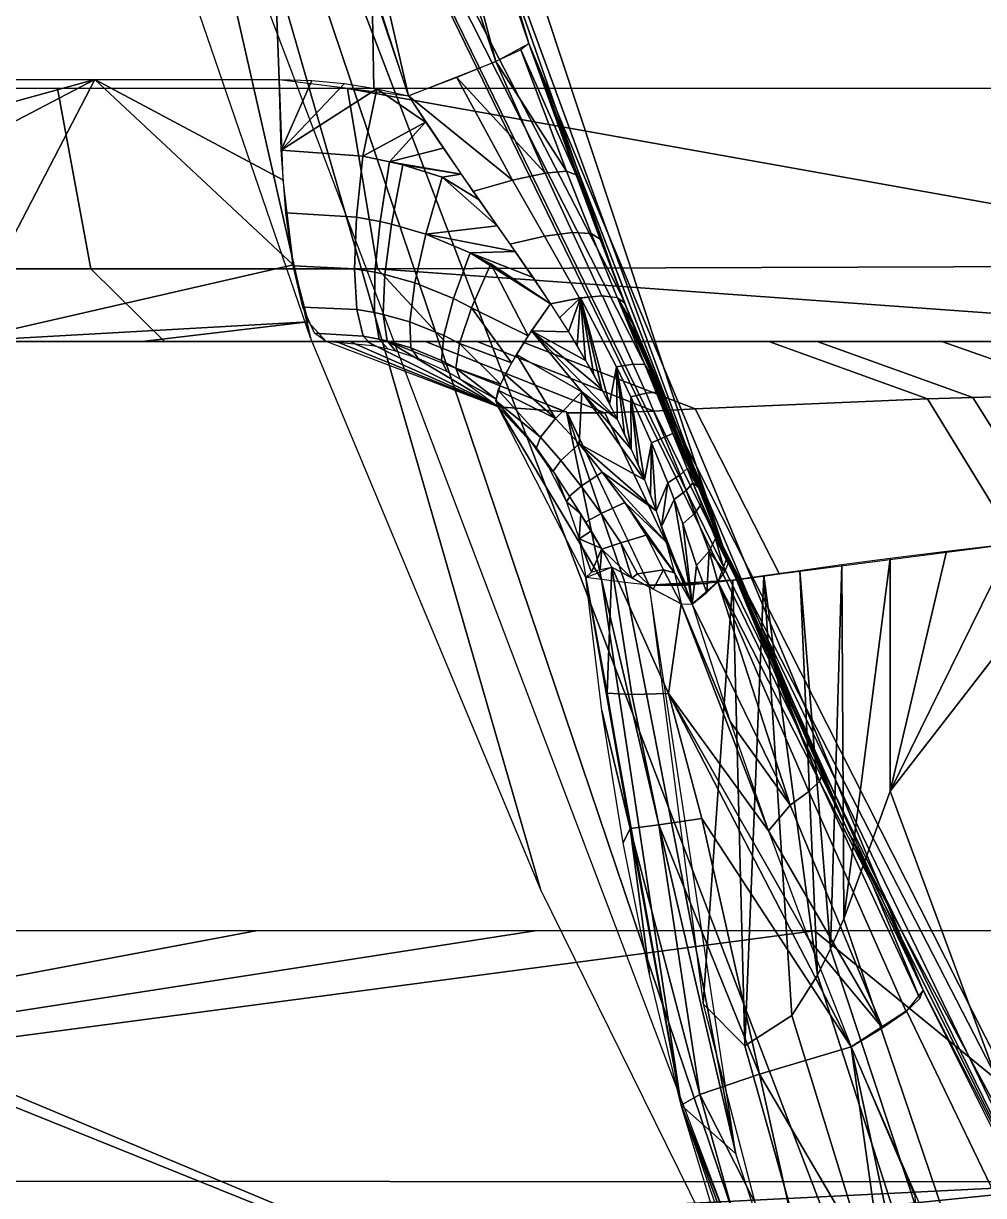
# Model space of a CAD drawing. Extents: x -48 to 59, y -19 to 0.
# Drawn here: x -36.936 to -35.103, y -3.776 to -1.54 of the extents above; entities that cross this region are included whole.
import ezdxf

# ---------------------------------------------------------------- set-up
doc = ezdxf.new("R2010")
doc.units = 0
doc.header["$MEASUREMENT"] = 0
doc.layers.add('IGES LEVEL 0', color=7, linetype='CONTINUOUS')

msp = doc.modelspace()

# ---------------------------------------------------------------- linework, layer by layer
at = {"layer": 'IGES LEVEL 0'}
for points in [[(-39.3118, -3.271, 21.4004), (-39.3884, 0.0531, 21.4876), (-34.9412, 0.0531, 23.3421), (-34.8921, -3.271, 23.2369)], [(-38.0266, -1.6641, 20.1253), (-38.0637, 0.0531, 20.1721), (-36.2978, 0.0531, 21.0085), (-36.267, -1.6641, 20.9573)], [(-37.7142, -3.2658, 0), (-37.7142, -3.2658, 0), (-35.4442, -4.2149, -0.4111), (-37.0627, 0.0531, -0.1203)], [(-36.8859, 0.0531, -0.1227), (-36.8859, 0.0531, -0.1227), (-34.8742, -4.0583, 0.0738), (-34.3198, -5.0136, -0.0258)], [(-36.8859, 0.0531, -0.1227), (-36.8859, 0.0531, -0.1227), (-35.3659, -3.0728, 0.1632), (-34.8742, -4.0583, 0.0738)], [(-36.8859, 0.0531, -0.1227), (-36.8859, 0.0531, -0.1227), (-35.7941, -2.0592, 0.2421), (-35.3659, -3.0728, 0.1632)], [(-36.8859, 0.0531, -0.1227), (-36.8859, 0.0531, -0.1227), (-36.1584, -1.0174, 0.3099), (-35.7941, -2.0592, 0.2421)], [(-36.8859, 0.0531, -0.1227), (-36.8859, 0.0531, -0.1227), (-36.3874, -2.1397, -0.2431), (-36.7588, -1.0581, -0.1758)], [(-36.8859, 0.0531, -0.1227), (-36.8859, 0.0531, -0.1227), (-35.9489, -3.1918, -0.3217), (-36.3874, -2.1397, -0.2431)], [(-36.8859, 0.0531, -0.1227), (-36.8859, 0.0531, -0.1227), (-35.4442, -4.2149, -0.4111), (-35.9489, -3.1918, -0.3217)], [(-36.8859, 0.0531, -0.1227), (-36.8859, 0.0531, -0.1227), (-34.8736, -5.2071, -0.5108), (-35.4442, -4.2149, -0.4111)], [(-34.8736, -5.2071, -0.5108), (-34.8736, -5.2071, -0.5108), (-36.8859, 0.0531, -0.1227), (-34.3198, -5.0136, -0.0258)], [(-36.0339, -1.6126, 1.4503), (-36.0339, -1.6126, 1.4503), (-36.4749, 0.0531, 1.4453), (-36.5982, 0.0531, 1.6002)], [(-36.5982, 0.0531, 1.6002), (-36.5982, 0.0531, 1.6002), (-36.2006, -1.6779, 1.5523), (-36.0339, -1.6126, 1.4503)], [(-36.5982, 0.0531, 1.6002), (-36.5982, 0.0531, 1.6002), (-36.3449, -1.2504, 1.5785), (-36.2006, -1.6779, 1.5523)], [(-36.4749, 0.0531, 1.4453), (-36.4749, 0.0531, 1.4453), (-35.971, -1.5782, 1.2571), (-36.1075, -1.1751, 1.2823)], [(-36.4749, 0.0531, 1.4453), (-36.4749, 0.0531, 1.4453), (-36.0339, -1.6126, 1.4503), (-35.971, -1.5782, 1.2571)], [(-35.601, -2.5372, 0.7609), (-35.601, -2.5372, 0.7609), (-36.458, 0.0531, 1.3472), (-35.971, -1.5782, 1.2571)], [(-35.601, -2.5372, 0.7609), (-35.601, -2.5372, 0.7609), (-36.458, 0.0531, 0.3662), (-36.458, 0.0531, 1.3472)], [(-35.601, -2.5372, 0.5552), (-35.601, -2.5372, 0.5552), (-36.1584, -1.0174, 0.3099), (-36.458, 0.0531, 0.3662)], [(-36.458, 0.0531, 0.3662), (-36.458, 0.0531, 0.3662), (-35.601, -2.5372, 0.7609), (-35.601, -2.5372, 0.5552)], [(-36.267, -1.6641, 20.9573), (-36.2978, 0.0531, 21.0085), (-34.5044, 0.0531, 21.5947), (-34.4801, -1.6641, 21.5401)], [(-36.4785, -0.8191, 1.6028), (-36.4785, -0.8191, 1.6028), (-37.5024, -0.7969, 1.7915), (-37.5024, -1.6469, 1.7915)], [(-36.4785, -0.8191, 1.6028), (-36.4785, -0.8191, 1.6028), (-37.5024, -1.6469, 1.7915), (-36.4472, -1.6469, 1.597)], [(-36.4472, -1.6469, 1.597), (-36.4472, -1.6469, 1.597), (-36.2006, -1.6779, 1.5523), (-36.4785, -0.8191, 1.6028)], [(-35.601, -2.5372, 0.3496), (-35.601, -2.5372, 0.3496), (-35.7941, -2.0592, 0.2421), (-36.1584, -1.0174, 0.3099)], [(-36.1584, -1.0174, 0.3099), (-36.1584, -1.0174, 0.3099), (-35.601, -2.5372, 0.5552), (-35.601, -2.5372, 0.3496)], [(-35.8806, -1.8287, 1.2696), (-35.8806, -1.8287, 1.2696), (-35.971, -1.5782, 1.2571), (-35.9861, -1.5901, 1.3599)], [(-35.971, -1.5782, 1.2571), (-35.971, -1.5782, 1.2571), (-35.5922, -2.5581, 1.3003), (-35.2186, -3.3843, 1.1603)], [(-35.971, -1.5782, 1.2571), (-35.971, -1.5782, 1.2571), (-35.7879, -2.0737, 1.3201), (-35.5922, -2.5581, 1.3003)], [(-35.971, -1.5782, 1.2571), (-35.971, -1.5782, 1.2571), (-35.2186, -3.3843, 1.1603), (-35.601, -2.5372, 0.7609)], [(-35.899, -1.8218, 1.3621), (-35.899, -1.8218, 1.3621), (-35.9861, -1.5901, 1.3599), (-36.0339, -1.6126, 1.4503)], [(-35.9861, -1.5901, 1.3599), (-35.9861, -1.5901, 1.3599), (-35.899, -1.8218, 1.3621), (-35.8806, -1.8287, 1.2696)], [(-35.94, -1.8253, 1.4405), (-35.94, -1.8253, 1.4405), (-36.0339, -1.6126, 1.4503), (-36.1084, -1.6432, 1.5171)], [(-36.0339, -1.6126, 1.4503), (-36.0339, -1.6126, 1.4503), (-35.94, -1.8253, 1.4405), (-35.899, -1.8218, 1.3621)], [(-37.4954, -1.8383, 1.8289), (-37.4954, -1.8383, 1.8289), (-37.1507, -1.6469, 1.7262), (-36.799, -1.6469, 1.6613)], [(-36.799, -1.6469, 1.6613), (-36.799, -1.6469, 1.6613), (-37.4755, -2.0005, 1.9355), (-37.4954, -1.8383, 1.8289)], [(-37.0597, -2.1469, 2.2178), (-37.0597, -2.1469, 2.2178), (-37.4755, -2.0005, 1.9355), (-36.799, -1.6469, 1.6613)], [(-36.799, -1.6469, 1.6613), (-36.799, -1.6469, 1.6613), (-36.421, -2.0005, 1.7411), (-37.0597, -2.1469, 2.2178)], [(-36.799, -1.6469, 1.6613), (-36.799, -1.6469, 1.6613), (-36.4404, -1.8383, 1.6345), (-36.421, -2.0005, 1.7411)], [(-36.799, -1.6469, 1.6613), (-36.799, -1.6469, 1.6613), (-36.4472, -1.6469, 1.597), (-36.4404, -1.8383, 1.6345)], [(-36.4439, -1.7814, 1.6152), (-36.4439, -1.7814, 1.6152), (-36.4472, -1.6469, 1.597), (-36.385, -1.6489, 1.5857)], [(-36.4439, -1.7814, 1.6152), (-36.4439, -1.7814, 1.6152), (-36.385, -1.6489, 1.5857), (-36.3229, -1.6547, 1.5745)], [(-36.4439, -1.7814, 1.6152), (-36.4439, -1.7814, 1.6152), (-36.3229, -1.6547, 1.5745), (-36.2613, -1.6644, 1.5633)], [(-36.002, -1.8386, 1.5053), (-36.002, -1.8386, 1.5053), (-36.1084, -1.6432, 1.5171), (-36.2006, -1.6779, 1.5523)], [(-36.1084, -1.6432, 1.5171), (-36.1084, -1.6432, 1.5171), (-36.002, -1.8386, 1.5053), (-35.94, -1.8253, 1.4405)], [(-37.9917, -2.0082, 19.9684), (-36.8072, -2.0082, 20.5624), (-36.8702, -1.6641, 20.7031), (-38.0668, -1.6641, 20.1029)], [(-36.8072, -2.0082, 20.5624), (-36.2595, -2.0082, 20.7945), (-36.3168, -1.6641, 20.9375), (-36.8702, -1.6641, 20.7031)], [(-36.2613, -1.6644, 1.5633), (-36.2613, -1.6644, 1.5633), (-36.288, -1.7934, 1.5863), (-36.4439, -1.7814, 1.6152)], [(-36.3168, -1.6641, 20.9375), (-36.3168, -1.6641, 20.9375), (-34.4262, -2.0015, 21.3918), (-34.466, -1.6641, 21.5438)], [(-34.4262, -2.0015, 21.3918), (-34.4262, -2.0015, 21.3918), (-36.3168, -1.6641, 20.9375), (-36.2595, -2.0082, 20.7945)], [(-36.288, -1.7934, 1.5863), (-36.288, -1.7934, 1.5863), (-36.2613, -1.6644, 1.5633), (-36.168, -1.7281, 1.548)], [(-36.2613, -1.6644, 1.5633), (-36.2613, -1.6644, 1.5633), (-36.2006, -1.6779, 1.5523), (-36.168, -1.7281, 1.548)], [(-36.002, -1.8386, 1.5053), (-36.002, -1.8386, 1.5053), (-36.2006, -1.6779, 1.5523), (-36.0781, -1.8603, 1.5484)], [(-36.168, -1.7281, 1.548), (-36.168, -1.7281, 1.548), (-36.2366, -1.8037, 1.5768), (-36.288, -1.7934, 1.5863)], [(-36.2366, -1.8037, 1.5768), (-36.2366, -1.8037, 1.5768), (-36.168, -1.7281, 1.548), (-36.1345, -1.7779, 1.5464)], [(-36.2998, -1.9094, 1.6385), (-36.4348, -1.9012, 1.6654), (-36.4439, -1.7814, 1.6152), (-36.288, -1.7934, 1.5863)], [(-36.2366, -1.8037, 1.5768), (-36.2366, -1.8037, 1.5768), (-36.1345, -1.7779, 1.5464), (-36.1004, -1.8274, 1.5469)], [(-36.255, -1.9176, 1.6296), (-36.2998, -1.9094, 1.6385), (-36.288, -1.7934, 1.5863), (-36.2366, -1.8037, 1.5768)], [(-36.2333, -1.9227, 1.6253), (-36.255, -1.9176, 1.6296), (-36.2366, -1.8037, 1.5768), (-36.2116, -1.8099, 1.5721)], [(-36.1004, -1.8274, 1.5469), (-36.1004, -1.8274, 1.5469), (-36.2116, -1.8099, 1.5721), (-36.2366, -1.8037, 1.5768)], [(-36.1676, -1.9421, 1.6123), (-36.2333, -1.9227, 1.6253), (-36.2116, -1.8099, 1.5721), (-36.1362, -1.8334, 1.5582)], [(-36.1004, -1.8274, 1.5469), (-36.1004, -1.8274, 1.5469), (-36.1362, -1.8334, 1.5582), (-36.2116, -1.8099, 1.5721)], [(-36.0314, -1.926, 1.5523), (-36.0314, -1.926, 1.5523), (-36.1676, -1.9421, 1.6123), (-36.1362, -1.8334, 1.5582)], [(-36.1362, -1.8334, 1.5582), (-36.1362, -1.8334, 1.5582), (-36.1004, -1.8274, 1.5469), (-36.066, -1.8767, 1.549)], [(-36.1362, -1.8334, 1.5582), (-36.1362, -1.8334, 1.5582), (-36.066, -1.8767, 1.549), (-36.0314, -1.926, 1.5523)], [(-36.002, -1.8386, 1.5053), (-35.9409, -1.9458, 1.5095), (-35.8876, -1.9388, 1.4476), (-35.94, -1.8253, 1.4405)], [(-35.94, -1.8253, 1.4405), (-35.8876, -1.9388, 1.4476), (-35.852, -1.9405, 1.3761), (-35.899, -1.8218, 1.3621)], [(-35.899, -1.8218, 1.3621), (-35.852, -1.9405, 1.3761), (-35.8346, -1.9516, 1.2926), (-35.8806, -1.8287, 1.2696)], [(-36.0781, -1.8603, 1.5484), (-36.0072, -1.9612, 1.5552), (-35.9409, -1.9458, 1.5095), (-36.002, -1.8386, 1.5053)], [(-36.3036, -2.0078, 1.7164), (-36.4207, -2.0023, 1.7429), (-36.4348, -1.9012, 1.6654), (-36.2998, -1.9094, 1.6385)], [(-36.2647, -2.0144, 1.7077), (-36.3036, -2.0078, 1.7164), (-36.2998, -1.9094, 1.6385), (-36.255, -1.9176, 1.6296)], [(-36.2458, -2.0186, 1.7034), (-36.2647, -2.0144, 1.7077), (-36.255, -1.9176, 1.6296), (-36.2333, -1.9227, 1.6253)], [(-36.1885, -2.0348, 1.6906), (-36.2458, -2.0186, 1.7034), (-36.2333, -1.9227, 1.6253), (-36.1676, -1.9421, 1.6123)], [(-36.1146, -2.0647, 1.6741), (-36.1885, -2.0348, 1.6906), (-36.1676, -1.9421, 1.6123), (-36.083, -1.9774, 1.5955)], [(-36.1676, -1.9421, 1.6123), (-36.1676, -1.9421, 1.6123), (-36.0314, -1.926, 1.5523), (-35.997, -1.9753, 1.5562)], [(-35.997, -1.9753, 1.5562), (-35.997, -1.9753, 1.5562), (-36.083, -1.9774, 1.5955), (-36.1676, -1.9421, 1.6123)], [(-35.9409, -1.9458, 1.5095), (-35.8746, -2.0638, 1.517), (-35.8314, -2.0599, 1.459), (-35.8876, -1.9388, 1.4476)], [(-35.8876, -1.9388, 1.4476), (-35.8314, -2.0599, 1.459), (-35.8026, -2.063, 1.3947), (-35.852, -1.9405, 1.3761)], [(-35.852, -1.9405, 1.3761), (-35.8026, -2.063, 1.3947), (-35.7879, -2.0737, 1.3201), (-35.8346, -1.9516, 1.2926)], [(-36.0072, -1.9612, 1.5552), (-35.9295, -2.0748, 1.5639), (-35.8746, -2.0638, 1.517), (-35.9409, -1.9458, 1.5095)], [(-36.0801, -2.0825, 1.6665), (-36.1146, -2.0647, 1.6741), (-36.083, -1.9774, 1.5955), (-36.0435, -1.9984, 1.5878)], [(-36.083, -1.9774, 1.5955), (-36.083, -1.9774, 1.5955), (-35.997, -1.9753, 1.5562), (-35.9629, -2.0249, 1.5602)], [(-36.083, -1.9774, 1.5955), (-36.083, -1.9774, 1.5955), (-35.9629, -2.0249, 1.5602), (-35.9295, -2.0748, 1.5639)], [(-35.9295, -2.0748, 1.5639), (-35.9295, -2.0748, 1.5639), (-36.0435, -1.9984, 1.5878), (-36.083, -1.9774, 1.5955)], [(-37.8233, -2.1469, 19.6666), (-36.6661, -2.1469, 20.2469), (-36.8072, -2.0082, 20.5624), (-37.9917, -2.0082, 19.9684)], [(-37.0597, -2.1469, 2.2178), (-37.0597, -2.1469, 2.2178), (-36.421, -2.0005, 1.7411), (-36.3919, -2.1089, 1.9007)], [(-36.6661, -2.1469, 20.2469), (-36.131, -2.1469, 20.4736), (-36.2595, -2.0082, 20.7945), (-36.8072, -2.0082, 20.5624)], [(-36.2995, -2.0857, 1.818), (-36.402, -2.0813, 1.8453), (-36.4207, -2.0023, 1.7429), (-36.3036, -2.0078, 1.7164)], [(-36.2653, -2.0914, 1.8089), (-36.2995, -2.0857, 1.818), (-36.3036, -2.0078, 1.7164), (-36.2647, -2.0144, 1.7077)], [(-36.2595, -2.0082, 20.7945), (-36.2595, -2.0082, 20.7945), (-34.34, -2.1469, 21.0602), (-34.4262, -2.0015, 21.3918)], [(-36.2595, -2.0082, 20.7945), (-36.2595, -2.0082, 20.7945), (-36.131, -2.1469, 20.4736), (-34.34, -2.1469, 21.0602)], [(-35.9721, -2.1357, 1.6264), (-35.9721, -2.1357, 1.6264), (-36.0801, -2.0825, 1.6665), (-36.0435, -1.9984, 1.5878)], [(-36.0435, -1.9984, 1.5878), (-36.0435, -1.9984, 1.5878), (-35.9295, -2.0748, 1.5639), (-35.9721, -2.1357, 1.6264)], [(-36.2487, -2.095, 1.8046), (-36.2653, -2.0914, 1.8089), (-36.2647, -2.0144, 1.7077), (-36.2458, -2.0186, 1.7034)], [(-36.1984, -2.109, 1.7914), (-36.2487, -2.095, 1.8046), (-36.2458, -2.0186, 1.7034), (-36.1885, -2.0348, 1.6906)], [(-36.1335, -2.1351, 1.7744), (-36.1984, -2.109, 1.7914), (-36.1885, -2.0348, 1.6906), (-36.1146, -2.0647, 1.6741)], [(-36.1031, -2.1506, 1.7665), (-36.1335, -2.1351, 1.7744), (-36.1146, -2.0647, 1.6741), (-36.0801, -2.0825, 1.6665)], [(-35.9656, -2.1261, 1.615), (-35.9656, -2.1261, 1.615), (-35.9295, -2.0748, 1.5639), (-35.8955, -2.1281, 1.5669)], [(-35.8726, -2.0635, 1.5148), (-35.8726, -2.0635, 1.5148), (-35.9295, -2.0748, 1.5639), (-35.9123, -2.1013, 1.5655)], [(-35.8726, -2.0635, 1.5148), (-35.8726, -2.0635, 1.5148), (-35.9123, -2.1013, 1.5655), (-35.8955, -2.1281, 1.5669)], [(-35.8726, -2.0635, 1.5148), (-35.8726, -2.0635, 1.5148), (-35.8955, -2.1281, 1.5669), (-35.8789, -2.1553, 1.568)], [(-35.8726, -2.0635, 1.5148), (-35.8726, -2.0635, 1.5148), (-35.8789, -2.1553, 1.568), (-35.8628, -2.1827, 1.5689)], [(-35.7716, -2.1902, 1.4676), (-35.8305, -2.0599, 1.4574), (-35.8726, -2.0635, 1.5148), (-35.8039, -2.1952, 1.5211)], [(-35.8726, -2.0635, 1.5148), (-35.8726, -2.0635, 1.5148), (-35.8317, -2.2383, 1.5696), (-35.8169, -2.2665, 1.5695)], [(-35.8726, -2.0635, 1.5148), (-35.8726, -2.0635, 1.5148), (-35.847, -2.2103, 1.5694), (-35.8317, -2.2383, 1.5696)], [(-35.8726, -2.0635, 1.5148), (-35.8726, -2.0635, 1.5148), (-35.8628, -2.1827, 1.5689), (-35.847, -2.2103, 1.5694)], [(-35.8169, -2.2665, 1.5695), (-35.8169, -2.2665, 1.5695), (-35.8039, -2.1952, 1.5211), (-35.8726, -2.0635, 1.5148)], [(-35.7498, -2.1904, 1.4077), (-35.8015, -2.0633, 1.3912), (-35.8305, -2.0599, 1.4574), (-35.7716, -2.1902, 1.4676)], [(-35.8015, -2.0633, 1.3912), (-35.8015, -2.0633, 1.3912), (-35.7732, -2.1116, 1.3284), (-35.7879, -2.0737, 1.3201)], [(-35.8015, -2.0633, 1.3912), (-35.8015, -2.0633, 1.3912), (-35.7583, -2.1498, 1.3358), (-35.7732, -2.1116, 1.3284)], [(-35.8015, -2.0633, 1.3912), (-35.8015, -2.0633, 1.3912), (-35.7432, -2.1881, 1.3423), (-35.7583, -2.1498, 1.3358)], [(-35.8015, -2.0633, 1.3912), (-35.8015, -2.0633, 1.3912), (-35.728, -2.2266, 1.3475), (-35.7432, -2.1881, 1.3423)], [(-35.728, -2.2266, 1.3475), (-35.728, -2.2266, 1.3475), (-35.8015, -2.0633, 1.3912), (-35.7498, -2.1904, 1.4077)], [(-35.601, -2.5372, 0.3496), (-35.601, -2.5372, 0.3496), (-35.3659, -3.0728, 0.1632), (-35.7941, -2.0592, 0.2421)], [(-36.2872, -2.1365, 1.9371), (-36.38, -2.1311, 1.9661), (-36.402, -2.0813, 1.8453), (-36.2995, -2.0857, 1.818)], [(-36.2564, -2.1421, 1.9276), (-36.2872, -2.1365, 1.9371), (-36.2995, -2.0857, 1.818), (-36.2653, -2.0914, 1.8089)], [(-36.2414, -2.1455, 1.9229), (-36.2564, -2.1421, 1.9276), (-36.2653, -2.0914, 1.8089), (-36.2487, -2.095, 1.8046)], [(-36.1961, -2.1588, 1.9089), (-36.2414, -2.1455, 1.9229), (-36.2487, -2.095, 1.8046), (-36.1984, -2.109, 1.7914)], [(-36.0043, -2.1875, 1.7019), (-36.0043, -2.1875, 1.7019), (-36.1031, -2.1506, 1.7665), (-36.0801, -2.0825, 1.6665)], [(-36.0801, -2.0825, 1.6665), (-36.0801, -2.0825, 1.6665), (-35.9721, -2.1357, 1.6264), (-36.0043, -2.1875, 1.7019)], [(-36.3919, -2.1089, 1.9007), (-36.3919, -2.1089, 1.9007), (-36.7088, -2.1469, 2.1531), (-37.0597, -2.1469, 2.2178)], [(-36.3919, -2.1089, 1.9007), (-36.3919, -2.1089, 1.9007), (-36.3577, -2.1469, 2.089), (-36.7088, -2.1469, 2.1531)], [(-36.1377, -2.1831, 1.891), (-36.1961, -2.1588, 1.9089), (-36.1984, -2.109, 1.7914), (-36.1335, -2.1351, 1.7744)], [(-36.2686, -2.155, 2.0581), (-36.3577, -2.1469, 2.089), (-36.38, -2.1311, 1.9661), (-36.2872, -2.1365, 1.9371)], [(-36.2393, -2.1613, 2.048), (-36.2686, -2.155, 2.0581), (-36.2872, -2.1365, 1.9371), (-36.2564, -2.1421, 1.9276)], [(-36.2251, -2.1651, 2.0431), (-36.2393, -2.1613, 2.048), (-36.2564, -2.1421, 1.9276), (-36.2414, -2.1455, 1.9229)], [(-36.1822, -2.1791, 2.0283), (-36.2251, -2.1651, 2.0431), (-36.2414, -2.1455, 1.9229), (-36.1961, -2.1588, 1.9089)], [(-36.1105, -2.1975, 1.8827), (-36.1377, -2.1831, 1.891), (-36.1335, -2.1351, 1.7744), (-36.1031, -2.1506, 1.7665)], [(-35.8696, -2.243, 1.6056), (-35.8696, -2.243, 1.6056), (-35.9948, -2.1714, 1.6754), (-35.9656, -2.1261, 1.615)], [(-35.9656, -2.1261, 1.615), (-35.9656, -2.1261, 1.615), (-35.8317, -2.2383, 1.5696), (-35.8025, -2.2949, 1.569)], [(-35.9656, -2.1261, 1.615), (-35.9656, -2.1261, 1.615), (-35.8628, -2.1827, 1.5689), (-35.8317, -2.2383, 1.5696)], [(-35.9656, -2.1261, 1.615), (-35.9656, -2.1261, 1.615), (-35.8955, -2.1281, 1.5669), (-35.8628, -2.1827, 1.5689)], [(-35.9656, -2.1261, 1.615), (-35.9656, -2.1261, 1.615), (-35.8025, -2.2949, 1.569), (-35.8696, -2.243, 1.6056)], [(-32.2679, -2.1469, 17.7669), (-32.2679, -2.1469, 17.7669), (-41.0052, -2.1469, 16.1889), (-40.844, -2.1469, 17.4276)], [(-32.2679, -2.1469, 17.7669), (-32.2679, -2.1469, 17.7669), (-40.857, -2.1469, 15.9998), (-41.0052, -2.1469, 16.1889)], [(-32.2679, -2.1469, 17.7669), (-32.2679, -2.1469, 17.7669), (-40.768, -2.1469, 15.9109), (-40.857, -2.1469, 15.9998)], [(-32.2679, -2.1469, 17.7669), (-32.2679, -2.1469, 17.7669), (-40.844, -2.1469, 17.4276), (-34.34, -2.1469, 21.0602)], [(-40.768, -2.1469, 15.9109), (-40.768, -2.1469, 15.9109), (-32.2679, -2.1469, 17.7669), (-34.1977, -2.1469, 14.5557)], [(-34.1977, -2.1469, 14.5557), (-34.1977, -2.1469, 14.5557), (-38.8642, -2.1469, 11.3147), (-40.768, -2.1469, 15.9109)], [(-38.8642, -2.1469, 3.3), (-38.8642, -2.1469, 3.3), (-36.3577, -2.1469, 2.089), (-37.4106, -2.1469, 2.283)], [(-38.8642, -2.1469, 3.3), (-38.8642, -2.1469, 3.3), (-36.2397, -2.1469, 5.5708), (-36.3577, -2.1469, 2.089)], [(-38.8642, -2.1469, 11.3147), (-38.8642, -2.1469, 11.3147), (-35.7578, -2.1469, 10.1798), (-36.2397, -2.1469, 5.5708)], [(-38.8642, -2.1469, 11.3147), (-38.8642, -2.1469, 11.3147), (-34.1977, -2.1469, 14.5557), (-35.7578, -2.1469, 10.1798)], [(-36.2397, -2.1469, 5.5708), (-36.2397, -2.1469, 5.5708), (-38.8642, -2.1469, 3.3), (-38.8642, -2.1469, 11.3147)], [(-36.0294, -2.2715, 1.9758), (-36.0294, -2.2715, 1.9758), (-36.3577, -2.1469, 2.089), (-36.3387, -2.1469, 2.9597)], [(-36.0294, -2.2715, 1.9758), (-36.0294, -2.2715, 1.9758), (-36.3387, -2.1469, 2.9597), (-36.3129, -2.1469, 3.8304)], [(-36.0294, -2.2715, 1.9758), (-36.0294, -2.2715, 1.9758), (-36.3129, -2.1469, 3.8304), (-36.28, -2.1469, 4.7008)], [(-36.0294, -2.2715, 1.9758), (-36.0294, -2.2715, 1.9758), (-36.28, -2.1469, 4.7008), (-36.2397, -2.1469, 5.5708)], [(-35.826, -2.2829, 6.7058), (-35.8975, -2.2828, 5.5535), (-36.2397, -2.1469, 5.5708), (-36.1679, -2.1469, 6.7307)], [(-36.0294, -2.2715, 1.9758), (-36.0294, -2.2715, 1.9758), (-36.2397, -2.1469, 5.5708), (-35.8993, -2.2811, 5.5536)], [(-36.1273, -2.2039, 2.0094), (-36.1822, -2.1791, 2.0283), (-36.1961, -2.1588, 1.9089), (-36.1377, -2.1831, 1.891)], [(-35.7324, -2.2795, 7.8533), (-35.826, -2.2829, 6.7058), (-36.1679, -2.1469, 6.7307), (-36.0698, -2.1469, 7.8864)], [(-36.0251, -2.2284, 1.7874), (-36.0251, -2.2284, 1.7874), (-36.1105, -2.1975, 1.8827), (-36.1031, -2.1506, 1.7665)], [(-36.1031, -2.1506, 1.7665), (-36.1031, -2.1506, 1.7665), (-36.0043, -2.1875, 1.7019), (-36.0251, -2.2284, 1.7874)], [(-35.6533, -2.2755, 8.6196), (-35.7324, -2.2795, 7.8533), (-36.0698, -2.1469, 7.8864), (-35.9856, -2.1469, 8.6597)], [(-35.2103, -2.2562, 11.2363), (-35.6533, -2.2755, 8.6196), (-35.9856, -2.1469, 8.6597), (-35.5128, -2.1469, 11.3126)], [(-35.1234, -2.2533, 11.5787), (-35.2103, -2.2562, 11.2363), (-35.5128, -2.1469, 11.3126), (-35.4205, -2.1469, 11.6612)], [(-34.8986, -2.2469, 12.3348), (-35.1234, -2.2533, 11.5787), (-35.4205, -2.1469, 11.6612), (-35.1825, -2.1469, 12.4319)], [(-34.8055, -2.2446, 12.6061), (-34.8986, -2.2469, 12.3348), (-35.1825, -2.1469, 12.4319), (-35.084, -2.1469, 12.7089)], [(-36.1018, -2.2183, 2.0006), (-36.1273, -2.2039, 2.0094), (-36.1377, -2.1831, 1.891), (-36.1105, -2.1975, 1.8827)], [(-35.92, -2.2934, 1.7018), (-35.92, -2.2934, 1.7018), (-36.0162, -2.2094, 1.7436), (-35.9948, -2.1714, 1.6754)], [(-35.9948, -2.1714, 1.6754), (-35.9948, -2.1714, 1.6754), (-35.8696, -2.243, 1.6056), (-35.92, -2.2934, 1.7018)], [(-35.7473, -2.2456, 1.4696), (-35.7716, -2.1902, 1.4676), (-35.8039, -2.1952, 1.5211), (-35.7763, -2.2524, 1.5218)], [(-35.7283, -2.2432, 1.4116), (-35.7498, -2.1904, 1.4077), (-35.7716, -2.1902, 1.4676), (-35.7473, -2.2456, 1.4696)], [(-35.7498, -2.1904, 1.4077), (-35.7498, -2.1904, 1.4077), (-35.7126, -2.265, 1.351), (-35.728, -2.2266, 1.3475)], [(-35.7498, -2.1904, 1.4077), (-35.7498, -2.1904, 1.4077), (-35.6972, -2.3035, 1.3526), (-35.7126, -2.265, 1.351)], [(-35.7498, -2.1904, 1.4077), (-35.7498, -2.1904, 1.4077), (-35.6817, -2.3418, 1.352), (-35.6972, -2.3035, 1.3526)], [(-35.6817, -2.3418, 1.352), (-35.6817, -2.3418, 1.352), (-35.7498, -2.1904, 1.4077), (-35.7283, -2.2432, 1.4116)], [(-36.1105, -2.1975, 1.8827), (-36.1105, -2.1975, 1.8827), (-36.0251, -2.2284, 1.7874), (-36.0335, -2.2568, 1.8799)], [(-36.0335, -2.2568, 1.8799), (-36.0335, -2.2568, 1.8799), (-36.1018, -2.2183, 2.0006), (-36.1105, -2.1975, 1.8827)], [(-35.92, -2.2934, 1.7018), (-35.92, -2.2934, 1.7018), (-36.0293, -2.2393, 1.8177), (-36.0162, -2.2094, 1.7436)], [(-35.8039, -2.1952, 1.5211), (-35.8039, -2.1952, 1.5211), (-35.8169, -2.2665, 1.5695), (-35.8025, -2.2949, 1.569)], [(-35.8039, -2.1952, 1.5211), (-35.8039, -2.1952, 1.5211), (-35.7887, -2.3235, 1.5682), (-35.7754, -2.3524, 1.5671)], [(-35.8039, -2.1952, 1.5211), (-35.8039, -2.1952, 1.5211), (-35.8025, -2.2949, 1.569), (-35.7887, -2.3235, 1.5682)], [(-35.7754, -2.3524, 1.5671), (-35.7754, -2.3524, 1.5671), (-35.7763, -2.2524, 1.5218), (-35.8039, -2.1952, 1.5211)], [(-36.1018, -2.2183, 2.0006), (-36.1018, -2.2183, 2.0006), (-36.0335, -2.2568, 1.8799), (-36.0294, -2.2715, 1.9758)], [(-35.9487, -2.329, 1.8078), (-35.9487, -2.329, 1.8078), (-36.0337, -2.2602, 1.8957), (-36.0293, -2.2393, 1.8177)], [(-36.0293, -2.2393, 1.8177), (-36.0293, -2.2393, 1.8177), (-35.92, -2.2934, 1.7018), (-35.9487, -2.329, 1.8078)], [(-35.8752, -2.3423, 1.678), (-35.8752, -2.3423, 1.678), (-35.92, -2.2934, 1.7018), (-35.8696, -2.243, 1.6056)], [(-35.7505, -2.4108, 1.5636), (-35.7505, -2.4108, 1.5636), (-35.8752, -2.3423, 1.678), (-35.8696, -2.243, 1.6056)], [(-35.8696, -2.243, 1.6056), (-35.8696, -2.243, 1.6056), (-35.7754, -2.3524, 1.5671), (-35.7505, -2.4108, 1.5636)], [(-35.8696, -2.243, 1.6056), (-35.8696, -2.243, 1.6056), (-35.8025, -2.2949, 1.569), (-35.7754, -2.3524, 1.5671)], [(-35.7118, -2.3293, 1.4687), (-35.7473, -2.2456, 1.4696), (-35.7763, -2.2524, 1.5218), (-35.7369, -2.3402, 1.5196)], [(-35.7763, -2.2524, 1.5218), (-35.7763, -2.2524, 1.5218), (-35.7626, -2.3815, 1.5655), (-35.7505, -2.4108, 1.5636)], [(-35.7763, -2.2524, 1.5218), (-35.7763, -2.2524, 1.5218), (-35.7754, -2.3524, 1.5671), (-35.7626, -2.3815, 1.5655)], [(-35.7505, -2.4108, 1.5636), (-35.7505, -2.4108, 1.5636), (-35.7369, -2.3402, 1.5196), (-35.7763, -2.2524, 1.5218)], [(-35.6961, -2.322, 1.4125), (-35.7283, -2.2432, 1.4116), (-35.7473, -2.2456, 1.4696), (-35.7118, -2.3293, 1.4687)], [(-35.7283, -2.2432, 1.4116), (-35.7283, -2.2432, 1.4116), (-35.6661, -2.38, 1.3489), (-35.6817, -2.3418, 1.352)], [(-35.6661, -2.38, 1.3489), (-35.6661, -2.38, 1.3489), (-35.7283, -2.2432, 1.4116), (-35.6961, -2.322, 1.4125)], [(-35.0409, -2.5321, 11.1936), (-35.4924, -2.5904, 8.6002), (-35.6533, -2.2755, 8.6196), (-35.2103, -2.2562, 11.2363)], [(-34.9537, -2.5232, 11.5316), (-35.0409, -2.5321, 11.1936), (-35.2103, -2.2562, 11.2363), (-35.1234, -2.2533, 11.5787)], [(-34.7294, -2.5031, 12.2768), (-34.9537, -2.5232, 11.5316), (-35.1234, -2.2533, 11.5787), (-34.8986, -2.2469, 12.3348)], [(-35.9564, -2.3499, 1.9221), (-35.9564, -2.3499, 1.9221), (-36.0294, -2.2715, 1.9758), (-36.0337, -2.2602, 1.8957)], [(-36.0337, -2.2602, 1.8957), (-36.0337, -2.2602, 1.8957), (-35.9487, -2.329, 1.8078), (-35.9564, -2.3499, 1.9221)], [(-35.8325, -2.6009, 3.26), (-35.8325, -2.6009, 3.26), (-35.8621, -2.5972, 1.9729), (-36.0294, -2.2715, 1.9758)], [(-35.8993, -2.2811, 5.5536), (-35.8993, -2.2811, 5.5536), (-35.8325, -2.6009, 3.26), (-36.0294, -2.2715, 1.9758)], [(-35.9883, -2.3122, 1.9485), (-35.9883, -2.3122, 1.9485), (-36.0294, -2.2715, 1.9758), (-35.977, -2.3251, 1.9749)], [(-35.5742, -2.602, 7.8378), (-35.6704, -2.6121, 6.6944), (-35.826, -2.2829, 6.7058), (-35.7324, -2.2795, 7.8533)], [(-35.4924, -2.5904, 8.6002), (-35.5742, -2.602, 7.8378), (-35.7324, -2.2795, 7.8533), (-35.6533, -2.2755, 8.6196)], [(-35.92, -2.2934, 1.7018), (-35.8752, -2.3423, 1.678), (-35.9098, -2.3739, 1.7781), (-35.9487, -2.329, 1.8078)], [(-35.8993, -2.2811, 5.5536), (-35.8993, -2.2811, 5.5536), (-35.7876, -2.6063, 4.5466), (-35.8325, -2.6009, 3.26)], [(-35.8993, -2.2811, 5.5536), (-35.8993, -2.2811, 5.5536), (-35.7416, -2.6116, 5.5456), (-35.7876, -2.6063, 4.5466)], [(-35.6704, -2.6121, 6.6944), (-35.7416, -2.6116, 5.5456), (-35.8975, -2.2828, 5.5535), (-35.826, -2.2829, 6.7058)], [(-35.977, -2.3251, 1.9749), (-35.977, -2.3251, 1.9749), (-35.9524, -2.3554, 1.9173), (-35.9883, -2.3122, 1.9485)], [(-35.9524, -2.3554, 1.9173), (-35.9524, -2.3554, 1.9173), (-35.977, -2.3251, 1.9749), (-35.9332, -2.3858, 1.9741)], [(-35.6688, -2.3892, 1.4079), (-35.6961, -2.322, 1.4125), (-35.7118, -2.3293, 1.4687), (-35.6824, -2.4013, 1.4637)], [(-35.6961, -2.322, 1.4125), (-35.6961, -2.322, 1.4125), (-35.6475, -2.4255, 1.3416), (-35.6661, -2.38, 1.3489)], [(-35.6475, -2.4255, 1.3416), (-35.6475, -2.4255, 1.3416), (-35.6961, -2.322, 1.4125), (-35.6688, -2.3892, 1.4079)], [(-35.9487, -2.329, 1.8078), (-35.9098, -2.3739, 1.7781), (-35.9243, -2.3942, 1.8872), (-35.9564, -2.3499, 1.9221)], [(-35.8752, -2.3423, 1.678), (-35.8311, -2.396, 1.6505), (-35.8714, -2.4228, 1.7427), (-35.9098, -2.3739, 1.7781)], [(-35.8752, -2.3423, 1.678), (-35.8752, -2.3423, 1.678), (-35.7505, -2.4108, 1.5636), (-35.7282, -2.4699, 1.5585)], [(-35.7282, -2.4699, 1.5585), (-35.7282, -2.4699, 1.5585), (-35.8311, -2.396, 1.6505), (-35.8752, -2.3423, 1.678)], [(-35.7369, -2.3402, 1.5196), (-35.7369, -2.3402, 1.5196), (-35.7505, -2.4108, 1.5636), (-35.739, -2.4402, 1.5613)], [(-35.7369, -2.3402, 1.5196), (-35.7369, -2.3402, 1.5196), (-35.739, -2.4402, 1.5613), (-35.7282, -2.4699, 1.5585)], [(-35.6824, -2.4013, 1.4637), (-35.7118, -2.3293, 1.4687), (-35.7369, -2.3402, 1.5196), (-35.7056, -2.4167, 1.5143)], [(-35.7282, -2.4699, 1.5585), (-35.7282, -2.4699, 1.5585), (-35.7056, -2.4167, 1.5143), (-35.7369, -2.3402, 1.5196)], [(-35.9332, -2.3858, 1.9741), (-35.9332, -2.3858, 1.9741), (-35.9209, -2.3994, 1.8824), (-35.9524, -2.3554, 1.9173)], [(-35.9209, -2.3994, 1.8824), (-35.9209, -2.3994, 1.8824), (-35.9332, -2.3858, 1.9741), (-35.899, -2.4524, 1.9735)], [(-35.9098, -2.3739, 1.7781), (-35.8714, -2.4228, 1.7427), (-35.8934, -2.4418, 1.8447), (-35.9243, -2.3942, 1.8872)], [(-35.6577, -2.4165, 1.4046), (-35.6688, -2.3892, 1.4079), (-35.6824, -2.4013, 1.4637), (-35.6708, -2.4308, 1.4605)], [(-35.6475, -2.4255, 1.3416), (-35.6475, -2.4255, 1.3416), (-35.6688, -2.3892, 1.4079), (-35.6577, -2.4165, 1.4046)], [(-35.899, -2.4524, 1.9735), (-35.899, -2.4524, 1.9735), (-35.893, -2.4425, 1.844), (-35.9209, -2.3994, 1.8824)], [(-35.8311, -2.396, 1.6505), (-35.7878, -2.4538, 1.6201), (-35.833, -2.4751, 1.7024), (-35.8714, -2.4228, 1.7427)], [(-35.8311, -2.396, 1.6505), (-35.8311, -2.396, 1.6505), (-35.7282, -2.4699, 1.5585), (-35.7087, -2.5297, 1.5518)], [(-35.7087, -2.5297, 1.5518), (-35.7087, -2.5297, 1.5518), (-35.7878, -2.4538, 1.6201), (-35.8311, -2.396, 1.6505)], [(-35.6708, -2.4308, 1.4605), (-35.6824, -2.4013, 1.4637), (-35.7056, -2.4167, 1.5143), (-35.6936, -2.4482, 1.5112)], [(-35.8714, -2.4228, 1.7427), (-35.833, -2.4751, 1.7024), (-35.8627, -2.4915, 1.7952), (-35.8934, -2.4418, 1.8447)], [(-35.7056, -2.4167, 1.5143), (-35.7056, -2.4167, 1.5143), (-35.7282, -2.4699, 1.5585), (-35.7181, -2.4997, 1.5554)], [(-35.7181, -2.4997, 1.5554), (-35.7181, -2.4997, 1.5554), (-35.6936, -2.4482, 1.5112), (-35.7056, -2.4167, 1.5143)], [(-35.654, -2.474, 1.4546), (-35.6708, -2.4308, 1.4605), (-35.6936, -2.4482, 1.5112), (-35.6768, -2.4947, 1.5056)], [(-35.6416, -2.4563, 1.3982), (-35.6577, -2.4165, 1.4046), (-35.6708, -2.4308, 1.4605), (-35.654, -2.474, 1.4546)], [(-35.5908, -2.5702, 1.3441), (-35.5908, -2.5702, 1.3441), (-35.6577, -2.4165, 1.4046), (-35.6416, -2.4563, 1.3982)], [(-35.6577, -2.4165, 1.4046), (-35.6577, -2.4165, 1.4046), (-35.5908, -2.5702, 1.3441), (-35.6475, -2.4255, 1.3416)], [(-35.5908, -2.5702, 1.3441), (-35.5908, -2.5702, 1.3441), (-35.6289, -2.4705, 1.3307), (-35.6475, -2.4255, 1.3416)], [(-35.899, -2.4524, 1.9735), (-35.899, -2.4524, 1.9735), (-35.872, -2.4755, 1.8108), (-35.893, -2.4425, 1.844)], [(-35.872, -2.4755, 1.8108), (-35.872, -2.4755, 1.8108), (-35.899, -2.4524, 1.9735), (-35.8751, -2.5234, 1.9731)], [(-35.7878, -2.4538, 1.6201), (-35.7468, -2.516, 1.5892), (-35.7952, -2.5308, 1.6607), (-35.833, -2.4751, 1.7024)], [(-35.7878, -2.4538, 1.6201), (-35.7878, -2.4538, 1.6201), (-35.7087, -2.5297, 1.5518), (-35.6928, -2.5882, 1.5438)], [(-35.6928, -2.5882, 1.5438), (-35.6928, -2.5882, 1.5438), (-35.7468, -2.516, 1.5892), (-35.7878, -2.4538, 1.6201)], [(-35.6936, -2.4482, 1.5112), (-35.6936, -2.4482, 1.5112), (-35.7181, -2.4997, 1.5554), (-35.6594, -2.6477, 1.5145)], [(-35.6594, -2.6477, 1.5145), (-35.6594, -2.6477, 1.5145), (-35.6768, -2.4947, 1.5056), (-35.6936, -2.4482, 1.5112)], [(-35.6149, -2.5225, 1.3836), (-35.6416, -2.4563, 1.3982), (-35.654, -2.474, 1.4546), (-35.6271, -2.5469, 1.442)], [(-35.5908, -2.5702, 1.3441), (-35.5908, -2.5702, 1.3441), (-35.6416, -2.4563, 1.3982), (-35.6149, -2.5225, 1.3836)], [(-35.8751, -2.5234, 1.9731), (-35.8751, -2.5234, 1.9731), (-35.8515, -2.5081, 1.7767), (-35.872, -2.4755, 1.8108)], [(-35.833, -2.4751, 1.7024), (-35.7952, -2.5308, 1.6607), (-35.8315, -2.5431, 1.7426), (-35.8627, -2.4915, 1.7952)], [(-35.6271, -2.5469, 1.442), (-35.654, -2.474, 1.4546), (-35.6768, -2.4947, 1.5056), (-35.6511, -2.574, 1.494)], [(-35.5908, -2.5702, 1.3441), (-35.5908, -2.5702, 1.3441), (-35.6104, -2.5148, 1.3168), (-35.6289, -2.4705, 1.3307)], [(-35.6594, -2.6477, 1.5145), (-35.6594, -2.6477, 1.5145), (-35.7181, -2.4997, 1.5554), (-35.7087, -2.5297, 1.5518)], [(-35.6594, -2.6477, 1.5145), (-35.6594, -2.6477, 1.5145), (-35.6511, -2.574, 1.494), (-35.6768, -2.4947, 1.5056)], [(-35.8751, -2.5234, 1.9731), (-35.8751, -2.5234, 1.9731), (-35.8317, -2.5415, 1.7432), (-35.8515, -2.5081, 1.7767)], [(-35.8512, -2.5868, 1.8391), (-35.8512, -2.5868, 1.8391), (-35.8751, -2.5234, 1.9731), (-35.8621, -2.5972, 1.9729)], [(-35.8317, -2.5415, 1.7432), (-35.8317, -2.5415, 1.7432), (-35.8751, -2.5234, 1.9731), (-35.8512, -2.5868, 1.8391)], [(-35.7468, -2.516, 1.5892), (-35.7141, -2.5823, 1.5644), (-35.7638, -2.5898, 1.6266), (-35.7952, -2.5308, 1.6607)], [(-35.6928, -2.5882, 1.5438), (-35.6928, -2.5882, 1.5438), (-35.7141, -2.5823, 1.5644), (-35.7468, -2.516, 1.5892)], [(-35.5968, -2.5865, 1.3918), (-35.5968, -2.5865, 1.3918), (-35.6149, -2.5225, 1.3836), (-35.6271, -2.5469, 1.442)], [(-35.6149, -2.5225, 1.3836), (-35.6149, -2.5225, 1.3836), (-35.5968, -2.5865, 1.3918), (-35.5908, -2.5702, 1.3441)], [(-35.5908, -2.5702, 1.3441), (-35.5908, -2.5702, 1.3441), (-35.5922, -2.5581, 1.3003), (-35.6104, -2.5148, 1.3168)], [(-35.2816, -3.0046, 9.56), (-35.2816, -3.0046, 9.56), (-34.9048, -2.5187, 11.7091), (-35.0493, -2.5331, 11.1598)], [(-34.9048, -2.5187, 11.7091), (-34.9048, -2.5187, 11.7091), (-35.2816, -3.0046, 9.56), (-34.9668, -3.8554, 9.8705)], [(-35.8317, -2.5415, 1.7432), (-35.8317, -2.5415, 1.7432), (-35.8512, -2.5868, 1.8391), (-35.8351, -2.5819, 1.7738)], [(-35.8351, -2.5819, 1.7738), (-35.8351, -2.5819, 1.7738), (-35.8127, -2.5775, 1.712), (-35.8317, -2.5415, 1.7432)], [(-35.7744, -2.5985, 1.6442), (-35.7744, -2.5985, 1.6442), (-35.8315, -2.5431, 1.7426), (-35.7952, -2.5308, 1.6607)], [(-35.8315, -2.5431, 1.7426), (-35.8315, -2.5431, 1.7426), (-35.7744, -2.5985, 1.6442), (-35.8127, -2.5775, 1.712)], [(-35.7744, -2.5985, 1.6442), (-35.7744, -2.5985, 1.6442), (-35.7952, -2.5308, 1.6607), (-35.7638, -2.5898, 1.6266)], [(-35.6594, -2.6477, 1.5145), (-35.6594, -2.6477, 1.5145), (-35.7087, -2.5297, 1.5518), (-35.6928, -2.5882, 1.5438)], [(-35.6316, -2.6257, 1.4782), (-35.6316, -2.6257, 1.4782), (-35.6271, -2.5469, 1.442), (-35.6511, -2.574, 1.494)], [(-35.6271, -2.5469, 1.442), (-35.6271, -2.5469, 1.442), (-35.6316, -2.6257, 1.4782), (-35.6105, -2.6051, 1.437)], [(-35.6271, -2.5469, 1.442), (-35.6271, -2.5469, 1.442), (-35.6105, -2.6051, 1.437), (-35.5968, -2.5865, 1.3918)], [(-35.601, -2.5372, 0.5552), (-35.601, -2.5372, 0.7609), (-34.3518, -4.9627, 0.7609), (-34.3518, -4.9627, 0.5552)], [(-35.601, -2.5372, 0.3496), (-35.601, -2.5372, 0.5552), (-34.3518, -4.9627, 0.5552), (-34.3518, -4.9627, 0.3496)], [(-35.601, -2.5372, 0.7609), (-35.601, -2.5372, 0.7609), (-35.2186, -3.3843, 1.1603), (-34.8098, -4.1768, 1.0544)], [(-34.8098, -4.1768, 1.0544), (-34.8098, -4.1768, 1.0544), (-34.3518, -4.9627, 0.7609), (-35.601, -2.5372, 0.7609)], [(-35.3659, -3.0728, 0.1632), (-35.3659, -3.0728, 0.1632), (-35.601, -2.5372, 0.3496), (-34.3518, -4.9627, 0.3496)], [(-35.2816, -3.0046, 9.56), (-35.2816, -3.0046, 9.56), (-35.0493, -2.5331, 11.1598), (-35.1741, -2.5471, 10.6056)], [(-35.2816, -3.0046, 9.56), (-35.2816, -3.0046, 9.56), (-35.1741, -2.5471, 10.6056), (-35.2812, -2.5605, 10.0485)], [(-35.4164, -2.9853, 1.3037), (-35.4164, -2.9853, 1.3037), (-35.5922, -2.5581, 1.3003), (-35.6105, -2.6051, 1.437)], [(-35.4164, -2.9853, 1.3037), (-35.4164, -2.9853, 1.3037), (-35.503, -2.7661, 1.263), (-35.5922, -2.5581, 1.3003)], [(-35.3698, -3.2485, 8.6988), (-35.3698, -3.2485, 8.6988), (-35.2812, -2.5605, 10.0485), (-35.3736, -2.573, 9.4898)], [(-35.2812, -2.5605, 10.0485), (-35.2812, -2.5605, 10.0485), (-35.3698, -3.2485, 8.6988), (-35.2816, -3.0046, 9.56)], [(-35.8213, -2.8174, 1.8465), (-35.8213, -2.8174, 1.8465), (-35.8621, -2.5972, 1.9729), (-35.8127, -2.5775, 1.712)], [(-35.8127, -2.5775, 1.712), (-35.8127, -2.5775, 1.712), (-35.7745, -2.8201, 1.7132), (-35.8213, -2.8174, 1.8465)], [(-35.7044, -2.8182, 1.6006), (-35.7044, -2.8182, 1.6006), (-35.8127, -2.5775, 1.712), (-35.6802, -2.6474, 1.5346)], [(-35.8127, -2.5775, 1.712), (-35.8127, -2.5775, 1.712), (-35.7044, -2.8182, 1.6006), (-35.7745, -2.8201, 1.7132)], [(-35.7638, -2.5898, 1.6266), (-35.7638, -2.5898, 1.6266), (-35.7335, -2.6194, 1.5895), (-35.7744, -2.5985, 1.6442)], [(-35.7335, -2.6194, 1.5895), (-35.7335, -2.6194, 1.5895), (-35.7638, -2.5898, 1.6266), (-35.7141, -2.5823, 1.5644)], [(-35.7141, -2.5823, 1.5644), (-35.7141, -2.5823, 1.5644), (-35.6802, -2.6474, 1.5346), (-35.7335, -2.6194, 1.5895)], [(-35.7141, -2.5823, 1.5644), (-35.7141, -2.5823, 1.5644), (-35.6928, -2.5882, 1.5438), (-35.6802, -2.6474, 1.5346)], [(-35.6928, -2.5882, 1.5438), (-35.6928, -2.5882, 1.5438), (-35.6802, -2.6474, 1.5346), (-35.6594, -2.6477, 1.5145)], [(-35.6511, -2.574, 1.494), (-35.6511, -2.574, 1.494), (-35.6594, -2.6477, 1.5145), (-35.6316, -2.6257, 1.4782)], [(-35.5588, -3.4907, 6.5605), (-35.5588, -3.4907, 6.5605), (-35.5226, -2.5941, 8.3681), (-35.5815, -2.6022, 7.8054)], [(-35.5226, -2.5941, 8.3681), (-35.5226, -2.5941, 8.3681), (-35.5588, -3.4907, 6.5605), (-35.469, -3.433, 7.6377)], [(-35.4204, -3.356, 8.1717), (-35.4204, -3.356, 8.1717), (-35.4537, -2.5843, 8.9296), (-35.5226, -2.5941, 8.3681)], [(-35.5226, -2.5941, 8.3681), (-35.5226, -2.5941, 8.3681), (-35.469, -3.433, 7.6377), (-35.4204, -3.356, 8.1717)], [(-35.3953, -3.3058, 8.4368), (-35.3953, -3.3058, 8.4368), (-35.3736, -2.573, 9.4898), (-35.4537, -2.5843, 8.9296)], [(-35.4537, -2.5843, 8.9296), (-35.4537, -2.5843, 8.9296), (-35.4204, -3.356, 8.1717), (-35.3953, -3.3058, 8.4368)], [(-35.3736, -2.573, 9.4898), (-35.3736, -2.573, 9.4898), (-35.3953, -3.3058, 8.4368), (-35.3698, -3.2485, 8.6988)], [(-35.7778, -3.0759, 1.843), (-35.7778, -3.0759, 1.843), (-35.8314, -2.8509, 1.9927), (-35.8621, -2.5972, 1.9729)], [(-35.8621, -2.5972, 1.9729), (-35.8621, -2.5972, 1.9729), (-35.8213, -2.8174, 1.8465), (-35.7778, -3.0759, 1.843)], [(-35.8325, -2.6009, 3.26), (-35.8325, -2.6009, 3.26), (-35.8621, -2.5972, 1.9729), (-35.6805, -3.6036, 1.9894)], [(-35.5761, -3.6966, 5.4416), (-35.5761, -3.6966, 5.4416), (-35.7876, -2.6063, 4.5466), (-35.8325, -2.6009, 3.26)], [(-35.5761, -3.6966, 5.4416), (-35.5761, -3.6966, 5.4416), (-35.8325, -2.6009, 3.26), (-35.6805, -3.6036, 1.9894)], [(-35.5761, -3.6966, 5.4416), (-35.5761, -3.6966, 5.4416), (-35.7416, -2.6116, 5.5456), (-35.7876, -2.6063, 4.5466)], [(-35.7416, -2.6116, 5.5456), (-35.7416, -2.6116, 5.5456), (-35.5815, -2.6022, 7.8054), (-35.6317, -2.6082, 7.2417)], [(-35.5815, -2.6022, 7.8054), (-35.5815, -2.6022, 7.8054), (-35.7416, -2.6116, 5.5456), (-35.6383, -3.4104, 5.4701)], [(-35.7416, -2.6116, 5.5456), (-35.7416, -2.6116, 5.5456), (-35.6317, -2.6082, 7.2417), (-35.6742, -2.612, 6.677)], [(-35.6742, -2.612, 6.677), (-35.6742, -2.612, 6.677), (-35.7105, -2.6132, 6.1116), (-35.7416, -2.6116, 5.5456)], [(-35.4722, -3.0313, 1.4294), (-35.4722, -3.0313, 1.4294), (-35.6105, -2.6051, 1.437), (-35.6594, -2.6477, 1.5145)], [(-35.5815, -2.6022, 7.8054), (-35.5815, -2.6022, 7.8054), (-35.6383, -3.4104, 5.4701), (-35.5588, -3.4907, 6.5605)], [(-35.6105, -2.6051, 1.437), (-35.6105, -2.6051, 1.437), (-35.4722, -3.0313, 1.4294), (-35.4367, -3.0055, 1.3703)], [(-35.6105, -2.6051, 1.437), (-35.6105, -2.6051, 1.437), (-35.4367, -3.0055, 1.3703), (-35.4164, -2.9853, 1.3037)], [(-35.6802, -2.6474, 1.5346), (-35.6802, -2.6474, 1.5346), (-35.5139, -3.0806, 1.4748), (-35.7044, -2.8182, 1.6006)], [(-35.6802, -2.6474, 1.5346), (-35.6802, -2.6474, 1.5346), (-35.5867, -2.8719, 1.4954), (-35.5139, -3.0806, 1.4748)], [(-35.6802, -2.6474, 1.5346), (-35.6802, -2.6474, 1.5346), (-35.6594, -2.6477, 1.5145), (-35.5867, -2.8719, 1.4954)], [(-35.4722, -3.0313, 1.4294), (-35.4722, -3.0313, 1.4294), (-35.6594, -2.6477, 1.5145), (-35.5867, -2.8719, 1.4954)], [(-35.4164, -2.9853, 1.3037), (-35.4164, -2.9853, 1.3037), (-35.4109, -2.9732, 1.2274), (-35.503, -2.7661, 1.263)], [(-35.7745, -2.8201, 1.7132), (-35.723, -3.0689, 1.6984), (-35.7778, -3.0759, 1.843), (-35.8213, -2.8174, 1.8465)], [(-35.7044, -2.8182, 1.6006), (-35.6406, -3.0566, 1.5787), (-35.723, -3.0689, 1.6984), (-35.7745, -2.8201, 1.7132)], [(-35.7044, -2.8182, 1.6006), (-35.7044, -2.8182, 1.6006), (-35.4369, -3.2874, 1.4522), (-35.3556, -3.4925, 1.4283)], [(-35.7044, -2.8182, 1.6006), (-35.7044, -2.8182, 1.6006), (-35.5139, -3.0806, 1.4748), (-35.4369, -3.2874, 1.4522)], [(-35.3556, -3.4925, 1.4283), (-35.3556, -3.4925, 1.4283), (-35.6406, -3.0566, 1.5787), (-35.7044, -2.8182, 1.6006)], [(-35.7778, -3.0759, 1.843), (-35.7778, -3.0759, 1.843), (-35.7909, -3.1034, 2.0002), (-35.8314, -2.8509, 1.9927)], [(-35.4722, -3.0313, 1.4294), (-35.4722, -3.0313, 1.4294), (-35.5867, -2.8719, 1.4954), (-35.5139, -3.0806, 1.4748)], [(-35.4164, -2.9853, 1.3037), (-35.4164, -2.9853, 1.3037), (-35.3161, -3.1793, 1.1933), (-35.4109, -2.9732, 1.2274)], [(-35.4367, -3.0055, 1.3703), (-35.2509, -3.4248, 1.3196), (-35.2247, -3.4005, 1.2455), (-35.4164, -2.9853, 1.3037)], [(-35.3161, -3.1793, 1.1933), (-35.3161, -3.1793, 1.1933), (-35.4164, -2.9853, 1.3037), (-35.2247, -3.4005, 1.2455)], [(-35.4722, -3.0313, 1.4294), (-35.2958, -3.4564, 1.3826), (-35.2509, -3.4248, 1.3196), (-35.4367, -3.0055, 1.3703)], [(-35.2816, -3.0046, 9.56), (-35.3698, -3.2485, 8.6988), (-35.0789, -4.1055, 8.9283), (-34.9668, -3.8554, 9.8705)], [(-35.5139, -3.0806, 1.4748), (-35.5139, -3.0806, 1.4748), (-35.2958, -3.4564, 1.3826), (-35.4722, -3.0313, 1.4294)], [(-35.5309, -3.5449, 1.5673), (-35.5309, -3.5449, 1.5673), (-35.723, -3.0689, 1.6984), (-35.6406, -3.0566, 1.5787)], [(-35.6406, -3.0566, 1.5787), (-35.6406, -3.0566, 1.5787), (-35.3556, -3.4925, 1.4283), (-35.5309, -3.5449, 1.5673)], [(-35.7778, -3.0759, 1.843), (-35.7778, -3.0759, 1.843), (-35.7406, -3.3544, 1.9982), (-35.7909, -3.1034, 2.0002)], [(-35.6444, -3.5837, 1.7633), (-35.6444, -3.5837, 1.7633), (-35.7778, -3.0759, 1.843), (-35.723, -3.0689, 1.6984)], [(-35.7778, -3.0759, 1.843), (-35.7778, -3.0759, 1.843), (-35.6805, -3.6036, 1.9894), (-35.7406, -3.3544, 1.9982)], [(-35.7778, -3.0759, 1.843), (-35.7778, -3.0759, 1.843), (-35.6444, -3.5837, 1.7633), (-35.6805, -3.6036, 1.9894)], [(-35.723, -3.0689, 1.6984), (-35.723, -3.0689, 1.6984), (-35.5309, -3.5449, 1.5673), (-35.6444, -3.5837, 1.7633)], [(-35.2958, -3.4564, 1.3826), (-35.2958, -3.4564, 1.3826), (-35.5139, -3.0806, 1.4748), (-35.4369, -3.2874, 1.4522)], [(-34.3518, -4.9627, 0.3496), (-34.3518, -4.9627, 0.3496), (-34.8742, -4.0583, 0.0738), (-35.3659, -3.0728, 0.1632)], [(-35.2247, -3.4005, 1.2455), (-35.2247, -3.4005, 1.2455), (-35.2186, -3.3843, 1.1603), (-35.3161, -3.1793, 1.1933)], [(-35.3698, -3.2485, 8.6988), (-35.3953, -3.3058, 8.4368), (-35.1116, -4.1627, 8.6416), (-35.0789, -4.1055, 8.9283)], [(-39.0299, -3.7479, 21.3215), (-39.0299, -3.7479, 21.3215), (-36.4917, -3.271, 22.7399), (-37.0213, -3.271, 22.5359)], [(-39.0299, -3.7479, 21.3215), (-39.0299, -3.7479, 21.3215), (-35.9596, -3.271, 22.9247), (-36.4917, -3.271, 22.7399)], [(-39.0299, -3.7479, 21.3215), (-39.0299, -3.7479, 21.3215), (-35.4261, -3.271, 23.0903), (-35.9596, -3.271, 22.9247)], [(-39.0299, -3.7479, 21.3215), (-39.0299, -3.7479, 21.3215), (-34.8394, -3.7503, 23.0304), (-35.4261, -3.271, 23.0903)], [(-35.4442, -4.2149, -0.4111), (-35.4442, -4.2149, -0.4111), (-37.7142, -3.2658, 0), (-37.7184, -3.2986, 0.0008)], [(-35.2958, -3.4564, 1.3826), (-35.2958, -3.4564, 1.3826), (-35.4369, -3.2874, 1.4522), (-35.3556, -3.4925, 1.4283)], [(-35.4261, -3.271, 23.0903), (-35.4261, -3.271, 23.0903), (-34.8394, -3.7503, 23.0304), (-34.8921, -3.271, 23.2369)], [(-35.4442, -4.2149, -0.4111), (-35.4442, -4.2149, -0.4111), (-37.7184, -3.2986, 0.0008), (-37.1253, -3.829, -0.1088)], [(-35.3953, -3.3058, 8.4368), (-35.4204, -3.356, 8.1717), (-35.144, -4.2117, 8.3514), (-35.1116, -4.1627, 8.6416)], [(-35.4204, -3.356, 8.1717), (-35.469, -3.433, 7.6377), (-35.2072, -4.2837, 7.7665), (-35.144, -4.2117, 8.3514)], [(-35.0193, -3.783, 1.1036), (-35.2186, -3.3843, 1.1603), (-35.25, -3.4241, 1.3178), (-35.0576, -3.8242, 1.2727)], [(-35.5588, -3.4907, 6.5605), (-35.6383, -3.4104, 5.4701), (-35.4329, -4.1998, 5.3896), (-35.3257, -4.3194, 6.5859)], [(-35.469, -3.433, 7.6377), (-35.5588, -3.4907, 6.5605), (-35.3257, -4.3194, 6.5859), (-35.2072, -4.2837, 7.7665)], [(-35.0576, -3.8242, 1.2727), (-35.25, -3.4241, 1.3178), (-35.3556, -3.4925, 1.4283), (-35.1784, -3.9005, 1.3829)], [(-35.2912, -3.9533, 1.447), (-35.2912, -3.9533, 1.447), (-35.5309, -3.5449, 1.5673), (-35.3556, -3.4925, 1.4283)], [(-35.2116, -4.1709, 1.433), (-35.2116, -4.1709, 1.433), (-35.3556, -3.4925, 1.4283), (-35.2343, -3.7766, 1.3959)], [(-35.3556, -3.4925, 1.4283), (-35.3556, -3.4925, 1.4283), (-35.2116, -4.1709, 1.433), (-35.2912, -3.9533, 1.447)], [(-35.4279, -4.0088, 1.5867), (-35.4279, -4.0088, 1.5867), (-35.6444, -3.5837, 1.7633), (-35.5309, -3.5449, 1.5673)], [(-35.5309, -3.5449, 1.5673), (-35.5309, -3.5449, 1.5673), (-35.2912, -3.9533, 1.447), (-35.4279, -4.0088, 1.5867)], [(-35.5141, -4.0494, 1.7679), (-35.5141, -4.0494, 1.7679), (-35.6805, -3.6036, 1.9894), (-35.6444, -3.5837, 1.7633)], [(-35.6444, -3.5837, 1.7633), (-35.6444, -3.5837, 1.7633), (-35.4279, -4.0088, 1.5867), (-35.5141, -4.0494, 1.7679)], [(-35.5141, -4.0494, 1.7679), (-35.5141, -4.0494, 1.7679), (-35.5393, -4.07, 1.9651), (-35.6805, -3.6036, 1.9894)], [(-35.2292, -4.7372, 5.3312), (-35.2292, -4.7372, 5.3312), (-35.6805, -3.6036, 1.9894), (-35.3641, -4.5223, 1.9355)], [(-35.6805, -3.6036, 1.9894), (-35.6805, -3.6036, 1.9894), (-35.2292, -4.7372, 5.3312), (-35.5761, -3.6966, 5.4416)], [(-34.8394, -3.7503, 23.0304), (-34.8394, -3.7503, 23.0304), (-39.0299, -3.7479, 21.3215), (-38.7853, -3.9469, 20.8981)], [(-34.8394, -3.7503, 23.0304), (-34.8394, -3.7503, 23.0304), (-38.7853, -3.9469, 20.8981), (-36.7662, -3.9469, 21.8845)], [(-36.7662, -3.9469, 21.8845), (-36.7662, -3.9469, 21.8845), (-34.718, -3.9469, 22.5593), (-34.8394, -3.7503, 23.0304)]]:
    msp.add_3dface(points, dxfattribs=at)

doc.saveas('drawing.dxf')
